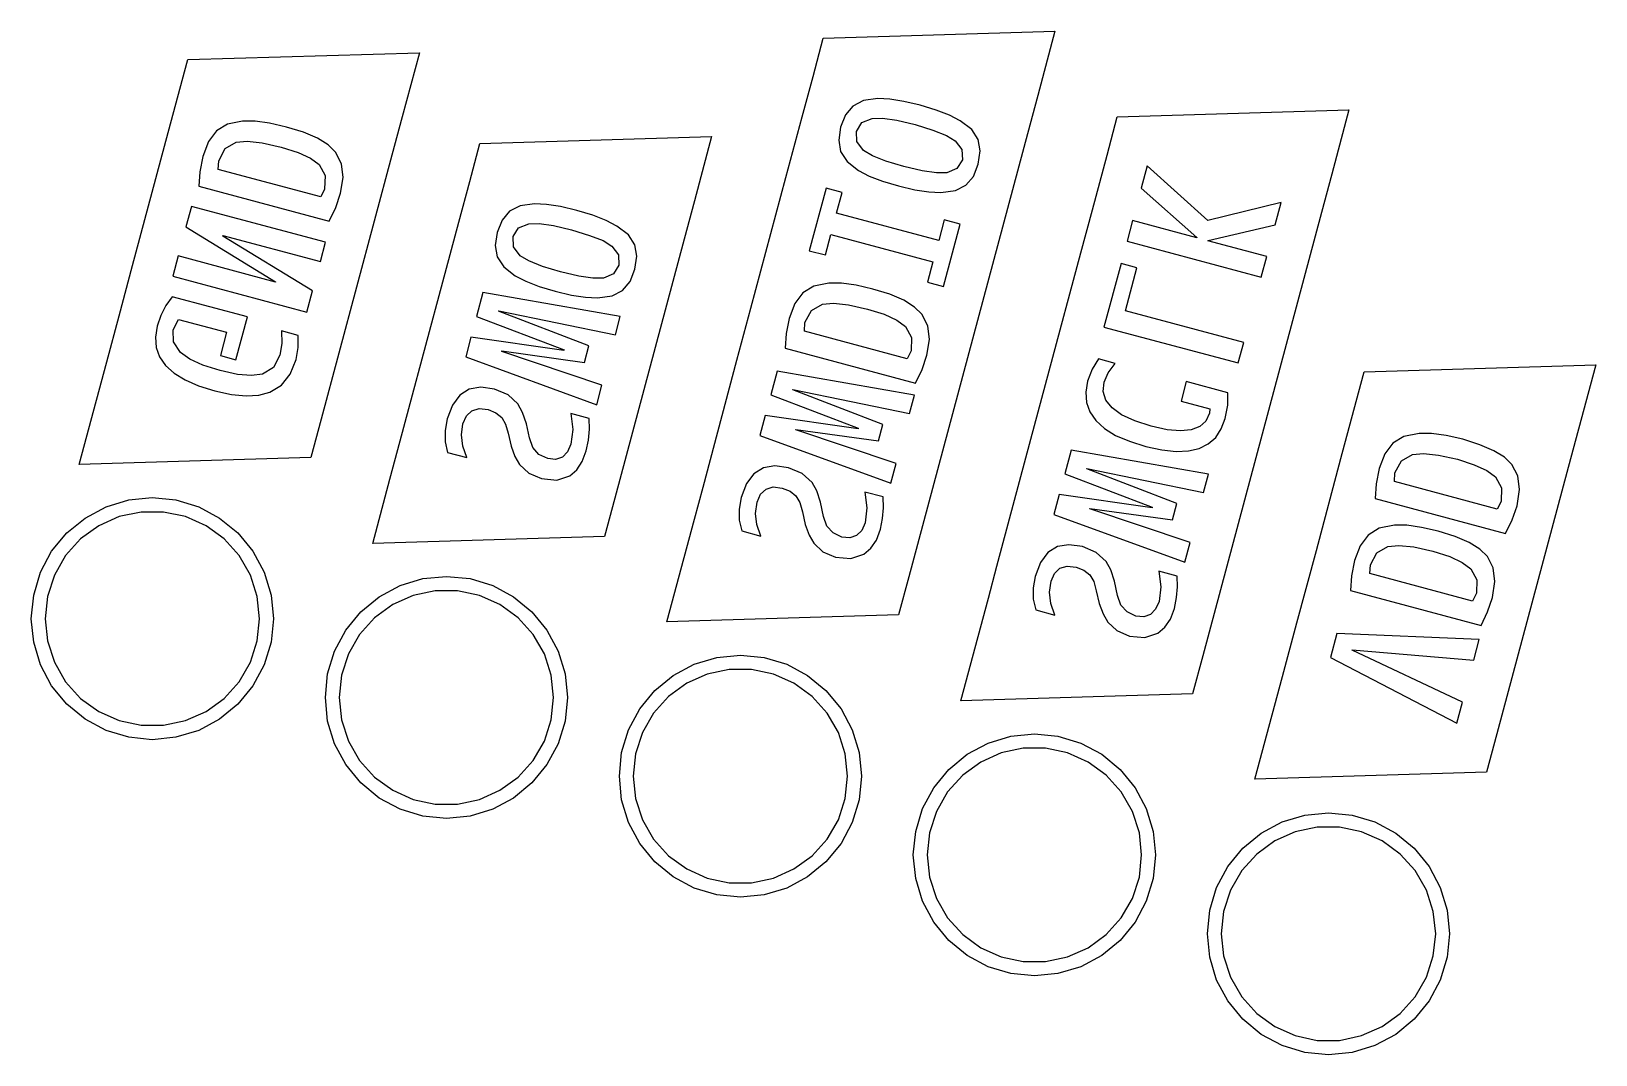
# Model space of a CAD drawing. Extents: x 68 to 173, y -124 to -38.
# Drawn here: x 125.66 to 138.71, y -124.23 to -115.69 of the extents above; entities that cross this region are included whole.
import ezdxf

# ---------------------------------------------------------------- set-up
doc = ezdxf.new("R2010")
doc.units = 0
doc.layers.add('BLACK', color=7, linetype='CONTINUOUS')

msp = doc.modelspace()

# ---------------------------------------------------------------- linework, layer by layer
at = {"layer": 'BLACK', "linetype": 'CONTINUOUS'}
for p, q in [((132.178, -116.071), (132.264, -115.751)), ((132.264, -115.751), (134.196, -115.694)), ((134.196, -115.694), (134.053, -116.231)), ((126.96, -115.93), (128.893, -115.873)), ((128.893, -115.873), (128.749, -116.409)), ((126.875, -116.249), (126.96, -115.93)), ((132.088, -116.408), (132.178, -116.071)), ((126.767, -116.653), (126.875, -116.249)), ((132.598, -116.273), (132.51, -116.318)), ((132.719, -116.256), (132.598, -116.273)), ((132.819, -116.261), (132.719, -116.256)), ((132.937, -116.279), (132.819, -116.261)), ((133.072, -116.31), (132.937, -116.279)), ((133.206, -116.351), (133.072, -116.31)), ((134.053, -116.231), (133.967, -116.55)), ((128.749, -116.409), (128.664, -116.729)), ((131.952, -116.914), (132.088, -116.408)), ((132.449, -116.391), (132.407, -116.494)), ((132.51, -116.318), (132.449, -116.391)), ((132.585, -116.456), (132.671, -116.421)), ((132.671, -116.421), (132.757, -116.42)), ((132.757, -116.42), (132.877, -116.437)), ((132.877, -116.437), (133.029, -116.473)), ((133.317, -116.394), (133.206, -116.351)), ((133.406, -116.44), (133.317, -116.394)), ((133.502, -116.515), (133.406, -116.44)), ((134.632, -116.727), (134.717, -116.408)), ((134.717, -116.408), (136.65, -116.35)), ((136.65, -116.35), (136.506, -116.887)), ((127.2, -116.525), (127.133, -116.615)), ((127.292, -116.469), (127.2, -116.525)), ((127.418, -116.443), (127.292, -116.469)), ((127.522, -116.444), (127.418, -116.443)), ((127.644, -116.461), (127.522, -116.444)), ((127.784, -116.493), (127.644, -116.461)), ((127.926, -116.537), (127.784, -116.493)), ((128.042, -116.587), (127.926, -116.537)), ((129.399, -116.63), (131.331, -116.572)), ((131.331, -116.572), (131.188, -117.109)), ((132.407, -116.494), (132.392, -116.604)), ((132.54, -116.529), (132.585, -116.456)), ((132.543, -116.615), (132.54, -116.529)), ((133.967, -116.55), (132.977, -120.246)), ((133.029, -116.473), (133.179, -116.518)), ((133.179, -116.518), (133.291, -116.563)), ((133.291, -116.563), (133.365, -116.607)), ((133.556, -116.598), (133.502, -116.515)), ((126.5, -117.648), (126.767, -116.653)), ((127.133, -116.615), (127.086, -116.738)), ((127.219, -116.774), (127.272, -116.673)), ((127.272, -116.673), (127.365, -116.62)), ((127.365, -116.62), (127.457, -116.611)), ((127.457, -116.611), (127.582, -116.625)), ((127.582, -116.625), (127.74, -116.661)), ((127.74, -116.661), (127.881, -116.705)), ((128.131, -116.643), (128.042, -116.587)), ((128.194, -116.704), (128.131, -116.643)), ((129.313, -116.949), (129.399, -116.63)), ((132.392, -116.604), (132.408, -116.698)), ((132.408, -116.698), (132.462, -116.78)), ((132.599, -116.688), (132.543, -116.615)), ((132.673, -116.733), (132.599, -116.688)), ((133.365, -116.607), (133.421, -116.68)), ((133.421, -116.68), (133.424, -116.766)), ((133.573, -116.692), (133.556, -116.598)), ((133.557, -116.802), (133.573, -116.692)), ((127.086, -116.738), (127.06, -116.866)), ((127.214, -116.847), (127.219, -116.774)), ((127.881, -116.705), (127.986, -116.753)), ((127.986, -116.753), (128.056, -116.806)), ((128.056, -116.806), (128.108, -116.898)), ((128.664, -116.729), (128.073, -118.932)), ((128.243, -116.799), (128.194, -116.704)), ((128.257, -116.913), (128.243, -116.799)), ((132.462, -116.78), (132.558, -116.856)), ((132.785, -116.778), (132.673, -116.733)), ((132.935, -116.823), (132.785, -116.778)), ((133.088, -116.859), (132.935, -116.823)), ((133.424, -116.766), (133.379, -116.839)), ((133.516, -116.905), (133.557, -116.802)), ((134.509, -117.184), (134.632, -116.727)), ((134.967, -116.817), (134.917, -117.002)), ((135.472, -117.274), (134.967, -116.817)), ((127.06, -116.866), (127.052, -116.987)), ((128.071, -117.076), (127.214, -116.847)), ((128.108, -116.898), (128.103, -117.011)), ((128.236, -117.046), (128.257, -116.913)), ((129.223, -117.287), (129.313, -116.949)), ((131.66, -118.004), (131.952, -116.914)), ((132.558, -116.856), (132.647, -116.902)), ((132.647, -116.902), (132.759, -116.945)), ((132.759, -116.945), (132.892, -116.985)), ((133.207, -116.876), (133.088, -116.859)), ((133.294, -116.874), (133.207, -116.876)), ((133.379, -116.839), (133.294, -116.874)), ((133.454, -116.978), (133.516, -116.905)), ((136.506, -116.887), (136.421, -117.206)), ((127.052, -116.987), (128.141, -117.279)), ((128.103, -117.011), (128.071, -117.076)), ((128.196, -117.165), (128.236, -117.046)), ((132.287, -117.004), (132.147, -117.525)), ((132.42, -117.04), (132.287, -117.004)), ((132.374, -117.211), (132.42, -117.04)), ((132.892, -116.985), (133.027, -117.017)), ((133.027, -117.017), (133.145, -117.035)), ((133.145, -117.035), (133.245, -117.04)), ((133.245, -117.04), (133.366, -117.023)), ((133.366, -117.023), (133.454, -116.978)), ((134.917, -117.002), (135.382, -117.414)), ((126.991, -117.155), (126.945, -117.327)), ((128.11, -117.455), (126.991, -117.155)), ((128.141, -117.279), (128.196, -117.165)), ((129.645, -117.196), (129.584, -117.269)), ((129.733, -117.152), (129.645, -117.196)), ((129.854, -117.134), (129.733, -117.152)), ((129.954, -117.139), (129.854, -117.134)), ((130.072, -117.157), (129.954, -117.139)), ((130.208, -117.189), (130.072, -117.157)), ((130.341, -117.229), (130.208, -117.189)), ((131.188, -117.109), (131.102, -117.429)), ((133.227, -117.44), (132.374, -117.211)), ((134.413, -117.543), (134.509, -117.184)), ((136.421, -117.206), (135.43, -120.905)), ((136.084, -117.124), (135.472, -117.274)), ((136.035, -117.308), (136.084, -117.124)), ((126.945, -117.327), (127.693, -117.784)), ((129.089, -117.785), (129.223, -117.287)), ((129.584, -117.269), (129.542, -117.372)), ((129.675, -117.408), (129.72, -117.335)), ((129.72, -117.335), (129.806, -117.3)), ((129.806, -117.3), (129.892, -117.298)), ((129.892, -117.298), (130.012, -117.316)), ((130.012, -117.316), (130.164, -117.351)), ((130.164, -117.351), (130.314, -117.397)), ((130.452, -117.272), (130.341, -117.229)), ((130.541, -117.319), (130.452, -117.272)), ((130.637, -117.394), (130.541, -117.319)), ((133.273, -117.268), (133.227, -117.44)), ((133.267, -117.825), (133.406, -117.304)), ((133.406, -117.304), (133.273, -117.268)), ((134.844, -117.274), (134.798, -117.445)), ((135.381, -117.417), (134.844, -117.274)), ((135.474, -117.439), (136.035, -117.308)), ((127.253, -117.403), (127.254, -117.398)), ((128.002, -117.86), (127.253, -117.403)), ((127.254, -117.398), (128.067, -117.616)), ((128.067, -117.616), (128.11, -117.455)), ((129.542, -117.372), (129.527, -117.482)), ((129.527, -117.482), (129.543, -117.576)), ((129.678, -117.494), (129.675, -117.408)), ((130.314, -117.397), (130.426, -117.441)), ((130.426, -117.441), (130.5, -117.486)), ((130.5, -117.486), (130.556, -117.559)), ((131.102, -117.429), (130.523, -119.591)), ((130.691, -117.476), (130.637, -117.394)), ((130.708, -117.57), (130.691, -117.476)), ((132.281, -117.561), (132.327, -117.389)), ((132.327, -117.389), (133.179, -117.618)), ((134.798, -117.445), (135.917, -117.745)), ((135.382, -117.414), (135.381, -117.417)), ((135.473, -117.442), (135.474, -117.439)), ((135.964, -117.574), (135.473, -117.442)), ((126.88, -117.569), (126.835, -117.738)), ((127.693, -117.787), (126.88, -117.569)), ((129.543, -117.576), (129.597, -117.659)), ((129.734, -117.567), (129.678, -117.494)), ((129.808, -117.611), (129.734, -117.567)), ((129.92, -117.656), (129.808, -117.611)), ((130.556, -117.559), (130.559, -117.645)), ((130.692, -117.68), (130.708, -117.57)), ((132.147, -117.525), (132.281, -117.561)), ((134.149, -118.527), (134.413, -117.543)), ((135.917, -117.745), (135.964, -117.574)), ((126.387, -118.07), (126.5, -117.648)), ((126.835, -117.738), (127.954, -118.037)), ((129.597, -117.659), (129.693, -117.734)), ((129.693, -117.734), (129.782, -117.78)), ((130.07, -117.701), (129.92, -117.656)), ((130.223, -117.737), (130.07, -117.701)), ((130.342, -117.754), (130.223, -117.737)), ((130.514, -117.718), (130.429, -117.753)), ((130.559, -117.645), (130.514, -117.718)), ((130.651, -117.783), (130.692, -117.68)), ((133.179, -117.618), (133.133, -117.789)), ((134.748, -117.632), (134.606, -118.162)), ((134.881, -117.668), (134.748, -117.632)), ((134.786, -118.026), (134.881, -117.668)), ((127.693, -117.784), (127.693, -117.787)), ((127.954, -118.037), (128.002, -117.86)), ((128.806, -118.843), (129.089, -117.785)), ((129.424, -117.875), (129.37, -118.074)), ((130.57, -118.075), (129.424, -117.875)), ((129.782, -117.78), (129.894, -117.823)), ((129.894, -117.823), (130.027, -117.864)), ((130.027, -117.864), (130.162, -117.895)), ((130.429, -117.753), (130.342, -117.754)), ((130.501, -117.901), (130.589, -117.857)), ((130.589, -117.857), (130.651, -117.783)), ((132.093, -117.877), (132.027, -117.966)), ((132.186, -117.821), (132.093, -117.877)), ((132.311, -117.795), (132.186, -117.821)), ((132.415, -117.796), (132.311, -117.795)), ((132.538, -117.813), (132.415, -117.796)), ((132.678, -117.845), (132.538, -117.813)), ((132.82, -117.889), (132.678, -117.845)), ((133.133, -117.789), (133.267, -117.825)), ((126.778, -117.983), (126.737, -118.065)), ((126.83, -117.909), (126.778, -117.983)), ((127.459, -118.077), (126.83, -117.909)), ((130.162, -117.895), (130.28, -117.914)), ((130.28, -117.914), (130.38, -117.918)), ((130.38, -117.918), (130.501, -117.901)), ((131.543, -118.44), (131.66, -118.004)), ((132.027, -117.966), (131.979, -118.09)), ((132.164, -118.025), (132.258, -117.971)), ((132.258, -117.971), (132.35, -117.963)), ((132.35, -117.963), (132.475, -117.976)), ((132.475, -117.976), (132.633, -118.012)), ((132.935, -117.939), (132.82, -117.889)), ((133.024, -117.995), (132.935, -117.939)), ((133.087, -118.056), (133.024, -117.995)), ((126.284, -118.453), (126.387, -118.07)), ((126.737, -118.065), (126.706, -118.155)), ((126.84, -118.186), (126.883, -118.099)), ((126.883, -118.099), (127.284, -118.206)), ((127.363, -118.435), (127.459, -118.077)), ((129.37, -118.074), (130.101, -118.352)), ((129.554, -118.031), (129.555, -118.028)), ((130.307, -118.32), (129.554, -118.031)), ((129.555, -118.028), (130.529, -118.228)), ((130.529, -118.228), (130.57, -118.075)), ((131.979, -118.09), (131.953, -118.217)), ((132.107, -118.198), (132.111, -118.125)), ((132.111, -118.125), (132.164, -118.025)), ((132.633, -118.012), (132.773, -118.056)), ((132.773, -118.056), (132.878, -118.105)), ((132.878, -118.105), (132.949, -118.158)), ((133.136, -118.151), (133.087, -118.056)), ((135.772, -118.29), (134.786, -118.026)), ((126.706, -118.155), (126.691, -118.247)), ((126.691, -118.247), (126.698, -118.333)), ((126.841, -118.286), (126.84, -118.186)), ((127.284, -118.206), (127.233, -118.4)), ((127.882, -118.232), (127.744, -118.195)), ((127.744, -118.195), (127.746, -118.3)), ((127.882, -118.333), (127.882, -118.232)), ((129.324, -118.246), (129.28, -118.411)), ((130.1, -118.357), (129.324, -118.246)), ((131.953, -118.217), (131.946, -118.339)), ((132.964, -118.428), (132.107, -118.198)), ((132.949, -118.158), (133.001, -118.25)), ((133.001, -118.25), (132.996, -118.362)), ((133.129, -118.398), (133.15, -118.265)), ((133.15, -118.265), (133.136, -118.151)), ((134.606, -118.162), (135.726, -118.461)), ((126.698, -118.333), (126.726, -118.411)), ((126.9, -118.376), (126.841, -118.286)), ((126.977, -118.431), (126.9, -118.376)), ((127.73, -118.396), (127.676, -118.499)), ((127.746, -118.3), (127.73, -118.396)), ((127.865, -118.433), (127.882, -118.333)), ((129.58, -118.365), (129.581, -118.362)), ((130.417, -118.647), (129.58, -118.365)), ((129.581, -118.362), (130.271, -118.457)), ((130.101, -118.352), (130.1, -118.357)), ((130.271, -118.457), (130.307, -118.32)), ((131.946, -118.339), (133.034, -118.631)), ((132.996, -118.362), (132.964, -118.428)), ((133.089, -118.517), (133.129, -118.398)), ((135.726, -118.461), (135.772, -118.29)), ((126.199, -118.772), (126.284, -118.453)), ((126.726, -118.411), (126.775, -118.482)), ((126.775, -118.482), (126.846, -118.546)), ((127.087, -118.48), (126.977, -118.431)), ((127.232, -118.526), (127.087, -118.48)), ((127.376, -118.558), (127.232, -118.526)), ((127.233, -118.4), (127.363, -118.435)), ((127.676, -118.499), (127.583, -118.556)), ((127.816, -118.555), (127.865, -118.433)), ((129.28, -118.411), (130.373, -118.811)), ((131.26, -119.498), (131.543, -118.44)), ((131.878, -118.53), (131.825, -118.729)), ((133.024, -118.73), (131.878, -118.53)), ((133.034, -118.631), (133.089, -118.517)), ((133.996, -119.099), (134.149, -118.527)), ((134.506, -118.513), (134.469, -118.613)), ((134.559, -118.428), (134.506, -118.513)), ((134.7, -118.466), (134.559, -118.428)), ((134.641, -118.544), (134.7, -118.466)), ((136.777, -118.536), (138.709, -118.479)), ((138.709, -118.479), (138.566, -119.015)), ((126.846, -118.546), (126.938, -118.602)), ((126.938, -118.602), (127.051, -118.652)), ((127.051, -118.652), (127.186, -118.695)), ((127.493, -118.568), (127.376, -118.558)), ((127.583, -118.556), (127.493, -118.568)), ((127.645, -118.707), (127.742, -118.646)), ((127.742, -118.646), (127.816, -118.555)), ((130.373, -118.811), (130.417, -118.647)), ((134.469, -118.613), (134.454, -118.706)), ((134.6, -118.7), (134.608, -118.622)), ((134.608, -118.622), (134.641, -118.544)), ((135.293, -118.617), (135.249, -118.781)), ((135.639, -118.71), (135.293, -118.617)), ((136.691, -118.856), (136.777, -118.536)), ((126.055, -119.309), (126.199, -118.772)), ((127.186, -118.695), (127.325, -118.725)), ((127.325, -118.725), (127.448, -118.737)), ((127.448, -118.737), (127.555, -118.731)), ((127.555, -118.731), (127.645, -118.707)), ((129.231, -118.731), (129.169, -118.813)), ((129.31, -118.681), (129.231, -118.731)), ((129.406, -118.665), (129.31, -118.681)), ((129.52, -118.681), (129.406, -118.665)), ((129.634, -118.729), (129.52, -118.681)), ((129.716, -118.804), (129.634, -118.729)), ((131.825, -118.729), (132.555, -119.007)), ((132.009, -118.686), (132.009, -118.683)), ((132.009, -118.683), (132.983, -118.883)), ((132.761, -118.975), (132.009, -118.686)), ((132.983, -118.883), (133.024, -118.73)), ((134.454, -118.706), (134.46, -118.792)), ((134.622, -118.772), (134.6, -118.7)), ((134.673, -118.837), (134.622, -118.772)), ((135.249, -118.781), (135.488, -118.845)), ((135.639, -118.814), (135.639, -118.71)), ((128.734, -119.111), (128.806, -118.843)), ((129.169, -118.813), (129.125, -118.929)), ((129.257, -118.969), (129.286, -118.904)), ((129.286, -118.904), (129.331, -118.861)), ((129.331, -118.861), (129.392, -118.842)), ((129.392, -118.842), (129.466, -118.851)), ((129.466, -118.851), (129.532, -118.877)), ((129.532, -118.877), (129.58, -118.917)), ((129.58, -118.917), (129.613, -118.973)), ((129.755, -118.875), (129.716, -118.804)), ((129.787, -118.97), (129.755, -118.875)), ((130.309, -118.925), (130.156, -118.884)), ((130.156, -118.884), (130.174, -119.016)), ((131.779, -118.901), (131.734, -119.066)), ((132.554, -119.012), (131.779, -118.901)), ((134.46, -118.792), (134.489, -118.871)), ((134.489, -118.871), (134.538, -118.943)), ((134.753, -118.895), (134.673, -118.837)), ((134.862, -118.946), (134.753, -118.895)), ((135.485, -118.882), (135.455, -118.947)), ((135.488, -118.845), (135.485, -118.882)), ((135.618, -118.926), (135.639, -118.814)), ((136.583, -119.259), (136.691, -118.856)), ((128.073, -118.932), (127.988, -119.252)), ((129.125, -118.929), (129.108, -119.026)), ((129.108, -119.026), (129.109, -119.119)), ((129.244, -119.062), (129.257, -118.969)), ((129.613, -118.973), (129.635, -119.049)), ((129.635, -119.049), (129.659, -119.156)), ((129.812, -119.088), (129.787, -118.97)), ((130.174, -119.016), (130.158, -119.14)), ((130.305, -119.105), (130.313, -119.015)), ((130.313, -119.015), (130.309, -118.925)), ((132.034, -119.02), (132.035, -119.017)), ((132.871, -119.302), (132.034, -119.02)), ((132.035, -119.017), (132.725, -119.111)), ((132.555, -119.007), (132.554, -119.012)), ((132.725, -119.111), (132.761, -118.975)), ((134.538, -118.943), (134.61, -119.008)), ((134.61, -119.008), (134.703, -119.066)), ((135, -118.99), (134.862, -118.946)), ((135.132, -119.019), (135, -118.99)), ((135.243, -119.029), (135.132, -119.019)), ((135.334, -119.02), (135.243, -119.029)), ((135.405, -118.993), (135.334, -119.02)), ((135.455, -118.947), (135.405, -118.993)), ((135.538, -119.084), (135.585, -119.013)), ((135.585, -119.013), (135.618, -118.926)), ((137.235, -119.05), (137.109, -119.075)), ((137.339, -119.051), (137.235, -119.05)), ((137.461, -119.067), (137.339, -119.051)), ((138.566, -119.015), (138.48, -119.335)), ((128.648, -119.431), (128.734, -119.111)), ((129.109, -119.119), (129.129, -119.209)), ((129.255, -119.156), (129.244, -119.062)), ((129.288, -119.252), (129.255, -119.156)), ((129.659, -119.156), (129.691, -119.243)), ((129.84, -119.168), (129.812, -119.088)), ((129.891, -119.226), (129.84, -119.168)), ((130.158, -119.14), (130.13, -119.204)), ((130.286, -119.195), (130.305, -119.105)), ((131.734, -119.066), (132.827, -119.466)), ((133.713, -120.157), (133.996, -119.099)), ((134.703, -119.066), (134.819, -119.116)), ((134.819, -119.116), (134.955, -119.159)), ((134.955, -119.159), (135.088, -119.188)), ((135.311, -119.196), (135.401, -119.176)), ((135.401, -119.176), (135.476, -119.138)), ((135.476, -119.138), (135.538, -119.084)), ((137.016, -119.132), (136.95, -119.221)), ((137.109, -119.075), (137.016, -119.132)), ((137.601, -119.099), (137.461, -119.067)), ((137.743, -119.144), (137.601, -119.099)), ((137.858, -119.194), (137.743, -119.144)), ((127.988, -119.252), (126.055, -119.309)), ((129.129, -119.209), (129.288, -119.252)), ((129.691, -119.243), (129.73, -119.31)), ((129.73, -119.31), (129.807, -119.382)), ((129.965, -119.26), (129.891, -119.226)), ((130.03, -119.267), (129.965, -119.26)), ((130.087, -119.247), (130.03, -119.267)), ((130.13, -119.204), (130.087, -119.247)), ((130.207, -119.354), (130.253, -119.285)), ((130.253, -119.285), (130.286, -119.195)), ((132.827, -119.466), (132.871, -119.302)), ((134.331, -119.189), (134.278, -119.388)), ((135.477, -119.389), (134.331, -119.189)), ((135.088, -119.188), (135.207, -119.201)), ((135.207, -119.201), (135.311, -119.196)), ((136.378, -120.026), (136.583, -119.259)), ((136.95, -119.221), (136.902, -119.344)), ((137.034, -119.38), (137.088, -119.279)), ((137.088, -119.279), (137.181, -119.226)), ((137.181, -119.226), (137.273, -119.217)), ((137.273, -119.217), (137.398, -119.231)), ((137.398, -119.231), (137.556, -119.266)), ((137.556, -119.266), (137.696, -119.311)), ((137.696, -119.311), (137.801, -119.359)), ((137.947, -119.249), (137.858, -119.194)), ((138.01, -119.31), (137.947, -119.249)), ((138.059, -119.405), (138.01, -119.31)), ((128.504, -119.968), (128.648, -119.431)), ((129.807, -119.382), (129.912, -119.427)), ((129.912, -119.427), (130.04, -119.44)), ((130.04, -119.44), (130.148, -119.404)), ((130.148, -119.404), (130.207, -119.354)), ((131.685, -119.386), (131.623, -119.468)), ((131.764, -119.336), (131.685, -119.386)), ((131.86, -119.32), (131.764, -119.336)), ((131.974, -119.336), (131.86, -119.32)), ((132.088, -119.384), (131.974, -119.336)), ((132.17, -119.459), (132.088, -119.384)), ((134.278, -119.388), (135.008, -119.666)), ((134.462, -119.346), (134.462, -119.342)), ((134.462, -119.342), (135.436, -119.543)), ((135.214, -119.634), (134.462, -119.346)), ((135.436, -119.543), (135.477, -119.389)), ((136.902, -119.344), (136.877, -119.472)), ((137.03, -119.452), (137.034, -119.38)), ((137.801, -119.359), (137.872, -119.412)), ((137.872, -119.412), (137.924, -119.504)), ((138.48, -119.335), (137.884, -121.558)), ((138.073, -119.519), (138.059, -119.405)), ((131.188, -119.766), (131.26, -119.498)), ((131.623, -119.468), (131.579, -119.584)), ((131.711, -119.624), (131.74, -119.558)), ((131.74, -119.558), (131.786, -119.516)), ((131.786, -119.516), (131.846, -119.497)), ((131.846, -119.497), (131.92, -119.506)), ((131.92, -119.506), (131.987, -119.532)), ((131.987, -119.532), (132.034, -119.572)), ((132.034, -119.572), (132.067, -119.627)), ((132.209, -119.53), (132.17, -119.459)), ((132.241, -119.624), (132.209, -119.53)), ((132.763, -119.58), (132.61, -119.539)), ((132.61, -119.539), (132.628, -119.671)), ((134.232, -119.56), (134.187, -119.726)), ((135.007, -119.671), (134.232, -119.56)), ((136.877, -119.472), (136.869, -119.593)), ((137.887, -119.682), (137.03, -119.452)), ((137.924, -119.504), (137.919, -119.617)), ((138.053, -119.653), (138.073, -119.519)), ((126.104, -119.756), (126.279, -119.662)), ((126.279, -119.662), (126.468, -119.605)), ((126.468, -119.605), (126.665, -119.586)), ((126.665, -119.586), (126.862, -119.605)), ((126.862, -119.605), (127.052, -119.662)), ((127.052, -119.662), (127.226, -119.756)), ((130.523, -119.591), (130.437, -119.91)), ((131.579, -119.584), (131.562, -119.681)), ((131.562, -119.681), (131.563, -119.774)), ((131.698, -119.717), (131.711, -119.624)), ((132.067, -119.627), (132.089, -119.704)), ((132.089, -119.704), (132.113, -119.811)), ((132.266, -119.743), (132.241, -119.624)), ((132.628, -119.671), (132.612, -119.795)), ((132.759, -119.76), (132.767, -119.67)), ((132.767, -119.67), (132.763, -119.58)), ((134.487, -119.679), (134.488, -119.676)), ((135.324, -119.961), (134.487, -119.679)), ((134.488, -119.676), (135.178, -119.771)), ((135.008, -119.666), (135.007, -119.671)), ((135.178, -119.771), (135.214, -119.634)), ((136.869, -119.593), (137.957, -119.885)), ((137.919, -119.617), (137.887, -119.682)), ((138.012, -119.771), (138.053, -119.653)), ((125.951, -119.881), (126.104, -119.756)), ((126.218, -119.821), (126.066, -119.931)), ((126.389, -119.744), (126.218, -119.821)), ((126.572, -119.706), (126.389, -119.744)), ((126.759, -119.706), (126.572, -119.706)), ((126.942, -119.744), (126.759, -119.706)), ((127.113, -119.821), (126.942, -119.744)), ((127.264, -119.931), (127.113, -119.821)), ((127.226, -119.756), (127.379, -119.881)), ((131.102, -120.086), (131.188, -119.766)), ((131.563, -119.774), (131.583, -119.864)), ((131.709, -119.811), (131.698, -119.717)), ((131.742, -119.907), (131.709, -119.811)), ((132.113, -119.811), (132.145, -119.898)), ((132.294, -119.823), (132.266, -119.743)), ((132.345, -119.881), (132.294, -119.823)), ((132.612, -119.795), (132.584, -119.859)), ((132.74, -119.85), (132.759, -119.76)), ((134.187, -119.726), (135.28, -120.125)), ((137.029, -119.816), (136.903, -119.842)), ((137.133, -119.817), (137.029, -119.816)), ((137.255, -119.834), (137.133, -119.817)), ((137.395, -119.866), (137.255, -119.834)), ((137.957, -119.885), (138.012, -119.771)), ((125.825, -120.034), (125.951, -119.881)), ((126.066, -119.931), (125.941, -120.07)), ((127.389, -120.07), (127.264, -119.931)), ((127.379, -119.881), (127.505, -120.034)), ((130.437, -119.91), (128.504, -119.968)), ((131.583, -119.864), (131.742, -119.907)), ((132.145, -119.898), (132.184, -119.965)), ((132.184, -119.965), (132.261, -120.037)), ((132.419, -119.915), (132.345, -119.881)), ((132.485, -119.921), (132.419, -119.915)), ((132.541, -119.902), (132.485, -119.921)), ((132.584, -119.859), (132.541, -119.902)), ((132.661, -120.009), (132.707, -119.94)), ((132.707, -119.94), (132.74, -119.85)), ((135.28, -120.125), (135.324, -119.961)), ((136.811, -119.898), (136.744, -119.987)), ((136.903, -119.842), (136.811, -119.898)), ((137.537, -119.91), (137.395, -119.866)), ((137.653, -119.96), (137.537, -119.91)), ((137.742, -120.016), (137.653, -119.96)), ((125.732, -120.209), (125.825, -120.034)), ((125.941, -120.07), (125.848, -120.232)), ((127.483, -120.232), (127.389, -120.07)), ((127.505, -120.034), (127.598, -120.209)), ((130.958, -120.622), (131.102, -120.086)), ((132.261, -120.037), (132.366, -120.082)), ((132.366, -120.082), (132.494, -120.095)), ((132.494, -120.095), (132.602, -120.059)), ((132.602, -120.059), (132.661, -120.009)), ((134.138, -120.045), (134.076, -120.127)), ((134.217, -119.995), (134.138, -120.045)), ((134.313, -119.979), (134.217, -119.995)), ((134.427, -119.995), (134.313, -119.979)), ((134.541, -120.044), (134.427, -119.995)), ((134.623, -120.118), (134.541, -120.044)), ((136.215, -120.631), (136.378, -120.026)), ((136.744, -119.987), (136.697, -120.111)), ((136.829, -120.146), (136.882, -120.046)), ((136.882, -120.046), (136.975, -119.993)), ((136.975, -119.993), (137.067, -119.984)), ((137.067, -119.984), (137.192, -119.997)), ((137.192, -119.997), (137.351, -120.033)), ((137.351, -120.033), (137.491, -120.077)), ((137.491, -120.077), (137.596, -120.126)), ((137.805, -120.077), (137.742, -120.016)), ((137.854, -120.172), (137.805, -120.077)), ((125.675, -120.399), (125.732, -120.209)), ((127.598, -120.209), (127.656, -120.399)), ((133.641, -120.426), (133.713, -120.157)), ((134.076, -120.127), (134.032, -120.243)), ((134.164, -120.283), (134.193, -120.218)), ((134.193, -120.218), (134.238, -120.175)), ((134.238, -120.175), (134.299, -120.157)), ((134.299, -120.157), (134.373, -120.165)), ((134.373, -120.165), (134.439, -120.192)), ((134.439, -120.192), (134.487, -120.231)), ((134.662, -120.189), (134.623, -120.118)), ((134.694, -120.284), (134.662, -120.189)), ((135.216, -120.24), (135.063, -120.199)), ((135.063, -120.199), (135.081, -120.33)), ((136.697, -120.111), (136.671, -120.239)), ((136.824, -120.219), (136.829, -120.146)), ((137.681, -120.449), (136.824, -120.219)), ((137.596, -120.126), (137.667, -120.179)), ((137.667, -120.179), (137.718, -120.271)), ((137.868, -120.286), (137.854, -120.172)), ((125.848, -120.232), (125.79, -120.41)), ((127.54, -120.41), (127.483, -120.232)), ((128.557, -120.413), (128.732, -120.32)), ((128.732, -120.32), (128.922, -120.262)), ((128.922, -120.262), (129.119, -120.243)), ((129.119, -120.243), (129.316, -120.262)), ((129.316, -120.262), (129.505, -120.32)), ((129.505, -120.32), (129.68, -120.413)), ((132.977, -120.246), (132.891, -120.565)), ((134.032, -120.243), (134.015, -120.34)), ((134.015, -120.34), (134.016, -120.434)), ((134.151, -120.376), (134.164, -120.283)), ((134.487, -120.231), (134.52, -120.287)), ((134.52, -120.287), (134.542, -120.363)), ((134.719, -120.402), (134.694, -120.284)), ((135.081, -120.33), (135.065, -120.454)), ((135.212, -120.419), (135.22, -120.329)), ((135.22, -120.329), (135.216, -120.24)), ((136.671, -120.239), (136.663, -120.36)), ((137.718, -120.271), (137.714, -120.384)), ((137.847, -120.419), (137.868, -120.286)), ((125.655, -120.596), (125.675, -120.399)), ((125.79, -120.41), (125.77, -120.596)), ((127.56, -120.596), (127.54, -120.41)), ((127.656, -120.399), (127.675, -120.596)), ((128.404, -120.539), (128.557, -120.413)), ((128.671, -120.478), (128.52, -120.588)), ((128.842, -120.402), (128.671, -120.478)), ((129.025, -120.363), (128.842, -120.402)), ((129.212, -120.363), (129.025, -120.363)), ((129.395, -120.402), (129.212, -120.363)), ((129.566, -120.478), (129.395, -120.402)), ((129.717, -120.588), (129.566, -120.478)), ((129.68, -120.413), (129.833, -120.539)), ((133.555, -120.745), (133.641, -120.426)), ((134.016, -120.434), (134.036, -120.523)), ((134.162, -120.47), (134.151, -120.376)), ((134.195, -120.566), (134.162, -120.47)), ((134.542, -120.363), (134.566, -120.47)), ((134.566, -120.47), (134.598, -120.557)), ((134.747, -120.483), (134.719, -120.402)), ((134.798, -120.54), (134.747, -120.483)), ((135.065, -120.454), (135.037, -120.518)), ((135.193, -120.51), (135.212, -120.419)), ((136.663, -120.36), (137.752, -120.652)), ((137.714, -120.384), (137.681, -120.449)), ((137.807, -120.538), (137.847, -120.419)), ((125.675, -120.793), (125.655, -120.596)), ((125.77, -120.596), (125.79, -120.782)), ((127.54, -120.782), (127.56, -120.596)), ((127.675, -120.596), (127.656, -120.793)), ((128.279, -120.692), (128.404, -120.539)), ((128.52, -120.588), (128.395, -120.727)), ((129.843, -120.727), (129.717, -120.588)), ((129.833, -120.539), (129.958, -120.692)), ((132.891, -120.565), (130.958, -120.622)), ((134.036, -120.523), (134.195, -120.566)), ((134.598, -120.557), (134.637, -120.624)), ((134.872, -120.575), (134.798, -120.54)), ((134.938, -120.581), (134.872, -120.575)), ((134.994, -120.561), (134.938, -120.581)), ((135.037, -120.518), (134.994, -120.561)), ((135.114, -120.668), (135.16, -120.599)), ((135.16, -120.599), (135.193, -120.51)), ((137.752, -120.652), (137.807, -120.538)), ((128.185, -120.866), (128.279, -120.692)), ((128.395, -120.727), (128.301, -120.889)), ((129.936, -120.889), (129.843, -120.727)), ((129.958, -120.692), (130.052, -120.866)), ((133.411, -121.282), (133.555, -120.745)), ((134.637, -120.624), (134.714, -120.696)), ((134.714, -120.696), (134.819, -120.741)), ((134.819, -120.741), (134.947, -120.754)), ((134.947, -120.754), (135.055, -120.718)), ((135.055, -120.718), (135.114, -120.668)), ((136.095, -121.079), (136.215, -120.631)), ((136.55, -120.721), (136.497, -120.92)), ((137.736, -120.771), (136.55, -120.721)), ((125.732, -120.982), (125.675, -120.793)), ((125.79, -120.782), (125.848, -120.96)), ((127.483, -120.96), (127.54, -120.782)), ((127.656, -120.793), (127.598, -120.982)), ((128.128, -121.056), (128.185, -120.866)), ((130.052, -120.866), (130.109, -121.056)), ((136.678, -120.859), (136.678, -120.857)), ((136.678, -120.857), (137.691, -120.941)), ((137.597, -121.292), (136.678, -120.859)), ((137.691, -120.941), (137.736, -120.771)), ((125.825, -121.157), (125.732, -120.982)), ((125.848, -120.96), (125.941, -121.122)), ((127.389, -121.122), (127.483, -120.96)), ((127.598, -120.982), (127.505, -121.157)), ((128.301, -120.889), (128.243, -121.067)), ((129.994, -121.067), (129.936, -120.889)), ((131.011, -121.071), (131.185, -120.977)), ((131.185, -120.977), (131.375, -120.92)), ((131.375, -120.92), (131.572, -120.9)), ((131.572, -120.9), (131.769, -120.92)), ((131.769, -120.92), (131.959, -120.977)), ((131.959, -120.977), (132.133, -121.071)), ((135.43, -120.905), (135.344, -121.224)), ((136.497, -120.92), (137.549, -121.469)), ((125.941, -121.122), (126.066, -121.261)), ((127.264, -121.261), (127.389, -121.122)), ((128.109, -121.253), (128.128, -121.056)), ((128.243, -121.067), (128.224, -121.253)), ((130.013, -121.253), (129.994, -121.067)), ((130.109, -121.056), (130.129, -121.253)), ((130.858, -121.196), (131.011, -121.071)), ((131.125, -121.135), (130.973, -121.245)), ((131.295, -121.059), (131.125, -121.135)), ((131.478, -121.02), (131.295, -121.059)), ((131.666, -121.02), (131.478, -121.02)), ((131.849, -121.059), (131.666, -121.02)), ((132.019, -121.135), (131.849, -121.059)), ((132.171, -121.245), (132.019, -121.135)), ((132.133, -121.071), (132.286, -121.196)), ((136.01, -121.398), (136.095, -121.079)), ((125.951, -121.31), (125.825, -121.157)), ((126.066, -121.261), (126.218, -121.371)), ((127.113, -121.371), (127.264, -121.261)), ((127.505, -121.157), (127.379, -121.31)), ((128.128, -121.45), (128.109, -121.253)), ((128.224, -121.253), (128.243, -121.439)), ((129.994, -121.439), (130.013, -121.253)), ((130.129, -121.253), (130.109, -121.45)), ((130.732, -121.349), (130.858, -121.196)), ((130.973, -121.245), (130.848, -121.384)), ((132.296, -121.384), (132.171, -121.245)), ((132.286, -121.196), (132.412, -121.349)), ((135.344, -121.224), (133.411, -121.282)), ((126.104, -121.435), (125.951, -121.31)), ((126.218, -121.371), (126.389, -121.447)), ((126.942, -121.447), (127.113, -121.371)), ((127.379, -121.31), (127.226, -121.435)), ((130.639, -121.524), (130.732, -121.349)), ((130.848, -121.384), (130.754, -121.546)), ((132.39, -121.546), (132.296, -121.384)), ((132.412, -121.349), (132.505, -121.524)), ((135.866, -121.935), (136.01, -121.398)), ((137.549, -121.469), (137.597, -121.292)), ((126.279, -121.529), (126.104, -121.435)), ((126.468, -121.586), (126.279, -121.529)), ((126.389, -121.447), (126.572, -121.486)), ((126.572, -121.486), (126.759, -121.486)), ((126.759, -121.486), (126.942, -121.447)), ((127.052, -121.529), (126.862, -121.586)), ((127.226, -121.435), (127.052, -121.529)), ((128.185, -121.64), (128.128, -121.45)), ((128.243, -121.439), (128.301, -121.617)), ((129.936, -121.617), (129.994, -121.439)), ((130.109, -121.45), (130.052, -121.64)), ((130.581, -121.713), (130.639, -121.524)), ((132.505, -121.524), (132.563, -121.713)), ((126.665, -121.606), (126.468, -121.586)), ((126.862, -121.586), (126.665, -121.606)), ((128.279, -121.814), (128.185, -121.64)), ((128.301, -121.617), (128.395, -121.779)), ((129.843, -121.779), (129.936, -121.617)), ((130.052, -121.64), (129.958, -121.814)), ((130.754, -121.546), (130.697, -121.724)), ((132.447, -121.724), (132.39, -121.546)), ((133.464, -121.728), (133.639, -121.635)), ((133.639, -121.635), (133.828, -121.577)), ((133.828, -121.577), (134.025, -121.558)), ((134.025, -121.558), (134.222, -121.577)), ((134.222, -121.577), (134.412, -121.635)), ((134.412, -121.635), (134.587, -121.728)), ((137.884, -121.558), (137.799, -121.878)), ((128.395, -121.779), (128.52, -121.918)), ((129.717, -121.918), (129.843, -121.779)), ((130.562, -121.91), (130.581, -121.713)), ((130.697, -121.724), (130.677, -121.91)), ((132.467, -121.91), (132.447, -121.724)), ((132.563, -121.713), (132.582, -121.91)), ((133.311, -121.854), (133.464, -121.728)), ((133.578, -121.793), (133.427, -121.903)), ((133.749, -121.717), (133.578, -121.793)), ((133.932, -121.678), (133.749, -121.717)), ((134.119, -121.678), (133.932, -121.678)), ((134.302, -121.717), (134.119, -121.678)), ((134.473, -121.793), (134.302, -121.717)), ((134.624, -121.903), (134.473, -121.793)), ((134.587, -121.728), (134.74, -121.854)), ((128.404, -121.967), (128.279, -121.814)), ((128.52, -121.918), (128.671, -122.028)), ((129.566, -122.028), (129.717, -121.918)), ((129.958, -121.814), (129.833, -121.967)), ((130.581, -122.107), (130.562, -121.91)), ((130.677, -121.91), (130.697, -122.096)), ((132.447, -122.096), (132.467, -121.91)), ((132.582, -121.91), (132.563, -122.107)), ((133.186, -122.007), (133.311, -121.854)), ((133.427, -121.903), (133.301, -122.042)), ((134.749, -122.042), (134.624, -121.903)), ((134.74, -121.854), (134.865, -122.007)), ((137.799, -121.878), (135.866, -121.935)), ((128.557, -122.093), (128.404, -121.967)), ((128.671, -122.028), (128.842, -122.104)), ((129.395, -122.104), (129.566, -122.028)), ((129.833, -121.967), (129.68, -122.093)), ((133.092, -122.181), (133.186, -122.007)), ((133.301, -122.042), (133.208, -122.204)), ((134.843, -122.204), (134.749, -122.042)), ((134.865, -122.007), (134.959, -122.181)), ((128.732, -122.186), (128.557, -122.093)), ((128.842, -122.104), (129.025, -122.143)), ((129.025, -122.143), (129.212, -122.143)), ((129.212, -122.143), (129.395, -122.104)), ((129.68, -122.093), (129.505, -122.186)), ((130.639, -122.297), (130.581, -122.107)), ((130.697, -122.096), (130.754, -122.274)), ((132.39, -122.274), (132.447, -122.096)), ((132.563, -122.107), (132.505, -122.297)), ((133.035, -122.371), (133.092, -122.181)), ((134.959, -122.181), (135.016, -122.371)), ((128.922, -122.244), (128.732, -122.186)), ((129.119, -122.263), (128.922, -122.244)), ((129.316, -122.244), (129.119, -122.263)), ((129.505, -122.186), (129.316, -122.244)), ((130.732, -122.472), (130.639, -122.297)), ((130.754, -122.274), (130.848, -122.436)), ((132.296, -122.436), (132.39, -122.274)), ((132.505, -122.297), (132.412, -122.472)), ((133.208, -122.204), (133.15, -122.382)), ((134.901, -122.382), (134.843, -122.204)), ((135.918, -122.385), (136.092, -122.292)), ((136.092, -122.292), (136.282, -122.235)), ((136.282, -122.235), (136.479, -122.215)), ((136.479, -122.215), (136.676, -122.235)), ((136.676, -122.235), (136.865, -122.292)), ((136.865, -122.292), (137.04, -122.385)), ((130.848, -122.436), (130.973, -122.575)), ((132.171, -122.575), (132.296, -122.436)), ((133.015, -122.568), (133.035, -122.371)), ((133.15, -122.382), (133.131, -122.568)), ((134.92, -122.568), (134.901, -122.382)), ((135.016, -122.371), (135.035, -122.568)), ((135.765, -122.511), (135.918, -122.385)), ((136.202, -122.374), (136.031, -122.45)), ((136.385, -122.335), (136.202, -122.374)), ((136.572, -122.335), (136.385, -122.335)), ((136.755, -122.374), (136.572, -122.335)), ((136.926, -122.45), (136.755, -122.374)), ((137.04, -122.385), (137.193, -122.511)), ((130.858, -122.625), (130.732, -122.472)), ((130.973, -122.575), (131.125, -122.685)), ((132.019, -122.685), (132.171, -122.575)), ((132.412, -122.472), (132.286, -122.625)), ((133.035, -122.765), (133.015, -122.568)), ((133.131, -122.568), (133.15, -122.754)), ((134.901, -122.754), (134.92, -122.568)), ((135.035, -122.568), (135.016, -122.765)), ((135.639, -122.664), (135.765, -122.511)), ((135.88, -122.56), (135.755, -122.699)), ((136.031, -122.45), (135.88, -122.56)), ((137.078, -122.56), (136.926, -122.45)), ((137.203, -122.699), (137.078, -122.56)), ((137.193, -122.511), (137.319, -122.664)), ((131.011, -122.75), (130.858, -122.625)), ((131.125, -122.685), (131.295, -122.761)), ((131.849, -122.761), (132.019, -122.685)), ((132.286, -122.625), (132.133, -122.75)), ((135.546, -122.839), (135.639, -122.664)), ((135.755, -122.699), (135.661, -122.861)), ((137.296, -122.861), (137.203, -122.699)), ((137.319, -122.664), (137.412, -122.839)), ((131.185, -122.844), (131.011, -122.75)), ((131.295, -122.761), (131.478, -122.8)), ((131.478, -122.8), (131.666, -122.8)), ((131.666, -122.8), (131.849, -122.761)), ((132.133, -122.75), (131.959, -122.844)), ((133.092, -122.954), (133.035, -122.765)), ((133.15, -122.754), (133.208, -122.932)), ((134.843, -122.932), (134.901, -122.754)), ((135.016, -122.765), (134.959, -122.954)), ((131.375, -122.901), (131.185, -122.844)), ((131.572, -122.92), (131.375, -122.901)), ((131.769, -122.901), (131.572, -122.92)), ((131.959, -122.844), (131.769, -122.901)), ((133.186, -123.129), (133.092, -122.954)), ((133.208, -122.932), (133.301, -123.094)), ((134.749, -123.094), (134.843, -122.932)), ((134.959, -122.954), (134.865, -123.129)), ((135.488, -123.028), (135.546, -122.839)), ((135.661, -122.861), (135.604, -123.039)), ((137.354, -123.039), (137.296, -122.861)), ((137.412, -122.839), (137.469, -123.028)), ((133.301, -123.094), (133.427, -123.233)), ((134.624, -123.233), (134.749, -123.094)), ((135.469, -123.225), (135.488, -123.028)), ((135.604, -123.039), (135.584, -123.225)), ((137.374, -123.225), (137.354, -123.039)), ((137.469, -123.028), (137.489, -123.225)), ((133.311, -123.282), (133.186, -123.129)), ((134.865, -123.129), (134.74, -123.282)), ((135.488, -123.422), (135.469, -123.225)), ((135.584, -123.225), (135.604, -123.411)), ((137.354, -123.411), (137.374, -123.225)), ((137.489, -123.225), (137.469, -123.422)), ((133.464, -123.408), (133.311, -123.282)), ((133.427, -123.233), (133.578, -123.343)), ((133.578, -123.343), (133.749, -123.419)), ((134.302, -123.419), (134.473, -123.343)), ((134.473, -123.343), (134.624, -123.233)), ((134.74, -123.282), (134.587, -123.408)), ((133.639, -123.501), (133.464, -123.408)), ((133.749, -123.419), (133.932, -123.458)), ((133.932, -123.458), (134.119, -123.458)), ((134.119, -123.458), (134.302, -123.419)), ((134.587, -123.408), (134.412, -123.501)), ((135.546, -123.612), (135.488, -123.422)), ((135.604, -123.411), (135.661, -123.589)), ((137.296, -123.589), (137.354, -123.411)), ((137.469, -123.422), (137.412, -123.612)), ((133.828, -123.558), (133.639, -123.501)), ((134.025, -123.578), (133.828, -123.558)), ((134.222, -123.558), (134.025, -123.578)), ((134.412, -123.501), (134.222, -123.558)), ((135.639, -123.786), (135.546, -123.612)), ((135.661, -123.589), (135.755, -123.751)), ((137.203, -123.751), (137.296, -123.589)), ((137.412, -123.612), (137.319, -123.786)), ((135.755, -123.751), (135.88, -123.89)), ((137.078, -123.89), (137.203, -123.751)), ((135.765, -123.939), (135.639, -123.786)), ((137.319, -123.786), (137.193, -123.939)), ((135.918, -124.065), (135.765, -123.939)), ((135.88, -123.89), (136.031, -124)), ((136.031, -124), (136.202, -124.076)), ((136.755, -124.076), (136.926, -124)), ((136.926, -124), (137.078, -123.89)), ((137.193, -123.939), (137.04, -124.065)), ((136.092, -124.158), (135.918, -124.065)), ((136.202, -124.076), (136.385, -124.115)), ((136.385, -124.115), (136.572, -124.115)), ((136.572, -124.115), (136.755, -124.076)), ((137.04, -124.065), (136.865, -124.158)), ((136.282, -124.216), (136.092, -124.158)), ((136.479, -124.235), (136.282, -124.216)), ((136.676, -124.216), (136.479, -124.235)), ((136.865, -124.158), (136.676, -124.216))]:
    msp.add_line(p, q, dxfattribs=at)

doc.saveas('drawing.dxf')
